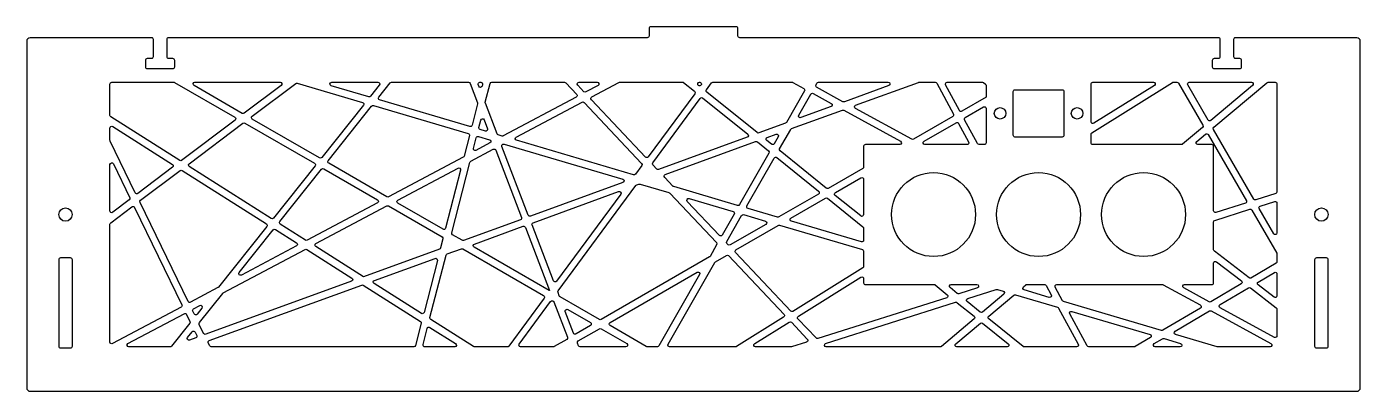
# Model space of a CAD drawing. Extents: x 0 to 15, y -4 to 0.1.
import ezdxf

# ---------------------------------------------------------------- set-up
doc = ezdxf.new("R2010")
doc.units = 0
doc.layers.get('0').update_dxf_attribs({"linetype": 'CONTINUOUS'})

msp = doc.modelspace()

# ---------------------------------------------------------------- linework, layer by layer
for points in [[(8, 0.105, 0.414214), (7.98, 0.125), (7.02, 0.125, 0.414214), (7, 0.105), (7, 0.02, -0.414214), (6.98, 0), (1.594, 0, 0.414214), (1.575, -0.02), (1.575, -0.211, 0.414214), (1.594, -0.231), (1.642, -0.231, -0.414214), (1.661, -0.25), (1.661, -0.33, -0.414214), (1.642, -0.35), (1.358, -0.35, -0.414214), (1.339, -0.33), (1.339, -0.25, -0.414214), (1.358, -0.231), (1.406, -0.231, 0.414214), (1.425, -0.211), (1.425, -0.02, 0.414214), (1.406, 0), (0.039, 0, 0.414214), (0, -0.039), (0, -3.937, 0.414214), (0.039, -3.976), (14.961, -3.976, 0.414214), (15, -3.937), (15, -0.039, 0.414214), (14.961, 0), (13.594, 0, 0.414214), (13.575, -0.02), (13.575, -0.211, 0.414214), (13.594, -0.231), (13.642, -0.231, -0.414214), (13.661, -0.25), (13.661, -0.33, -0.414214), (13.642, -0.35), (13.358, -0.35, -0.414214), (13.339, -0.33), (13.339, -0.25, -0.414214), (13.358, -0.231), (13.406, -0.231, 0.414214), (13.425, -0.211), (13.425, -0.02, 0.414214), (13.406, 0), (8.02, 0, -0.414214), (8, 0.02)], [(2.344, -0.927), (1.743, -1.379, -0.312136), (1.721, -1.38), (0.947, -0.89, -0.257035), (0.937, -0.873), (0.937, -0.52, -0.414214), (0.957, -0.5), (1.654, -0.5, -0.131652), (1.664, -0.503), (2.342, -0.894, -0.537319)], [(2.425, -0.85), (1.883, -0.537, -0.767327), (1.893, -0.5), (2.851, -0.5, -0.719897), (2.863, -0.535), (2.447, -0.849, -0.300966)], [(3.293, -1.351), (2.538, -0.915, -0.537319), (2.536, -0.882), (3.026, -0.513, -0.237404), (3.043, -0.51), (3.778, -0.726, -0.532236), (3.787, -0.757), (3.318, -1.346, -0.37133)], [(3.847, -0.663), (3.425, -0.539, -0.866074), (3.431, -0.5), (3.951, -0.5, -0.627993), (3.966, -0.532), (3.868, -0.656, -0.305282)], [(4.985, -0.998), (3.97, -0.699, -0.532236), (3.96, -0.668), (4.088, -0.507, -0.228506), (4.104, -0.5), (4.969, -0.5, -0.310508), (4.987, -0.513), (5.071, -0.731, -0.155727), (5.071, -0.742), (5.009, -0.984, -0.424549)], [(5.097, -0.5), (5.108, -0.5, -0.489925), (5.127, -0.525), (5.123, -0.543, -0.730513), (5.085, -0.545), (5.078, -0.527, -0.526125)], [(5.347, -1.105), (5.303, -1.092, -0.233535), (5.291, -1.08), (5.159, -0.737, -0.155727), (5.158, -0.725), (5.212, -0.515, -0.342349), (5.232, -0.5), (6.049, -0.5, -0.206635), (6.063, -0.506), (6.186, -0.637, -0.494774), (6.181, -0.668), (5.361, -1.103, -0.196283)], [(6.267, -0.606), (6.198, -0.533, -0.657502), (6.213, -0.5), (6.417, -0.5, -0.781286), (6.426, -0.537), (6.29, -0.609, -0.337995)], [(7.514, -0.629), (6.99, -1.34, -0.468015), (6.96, -1.341), (6.351, -0.696, -0.494774), (6.357, -0.665), (6.662, -0.502, -0.122785), (6.671, -0.5), (7.376, -0.5, -0.170933), (7.389, -0.504), (7.51, -0.602, -0.40189)], [(7.556, -0.537), (7.554, -0.535, -0.708039), (7.567, -0.5), (7.57, -0.5, -0.615077), (7.586, -0.531), (7.584, -0.533, -0.426645)], [(8.216, -1.067), (7.649, -0.611, -0.40189), (7.646, -0.584), (7.702, -0.508, -0.238331), (7.718, -0.5), (8.608, -0.5, -0.125626), (8.618, -0.502), (8.74, -0.569, -0.419642), (8.748, -0.596), (8.545, -0.952, -0.177672), (8.534, -0.961), (8.235, -1.07, -0.262345)], [(9.181, -0.719), (8.885, -0.557, -0.419642), (8.878, -0.53), (8.889, -0.51, -0.269347), (8.906, -0.5), (9.69, -0.5, -0.8391), (9.697, -0.538), (9.197, -0.72, -0.215483)], [(10.416, -0.885), (9.973, -1.141, -0.261605), (9.954, -1.141), (9.321, -0.795, -0.645437), (9.323, -0.759), (10.032, -0.501, -0.087489), (10.039, -0.5), (10.218, -0.5, -0.275211), (10.235, -0.51), (10.424, -0.859, -0.406312)], [(10.791, -0.669), (10.519, -0.825, -0.422159), (10.492, -0.818), (10.336, -0.529, -0.568368), (10.353, -0.5), (10.75, -0.5, -0.165459), (10.762, -0.504), (10.783, -0.52, -0.232799), (10.791, -0.536)], [(11.667, -0.604), (11.667, -1.097, -0.414214), (11.647, -1.116), (11.115, -1.116, -0.414214), (11.096, -1.097), (11.096, -0.604, -0.414214), (11.115, -0.584), (11.647, -0.584, -0.414214)], [(11.972, -1.086, -0.258618), (11.981, -1.07), (12.888, -0.503, -0.140541), (12.898, -0.5), (12.938, -0.5, -0.267949), (12.955, -0.51), (13.228, -0.984, -0.36397), (13.224, -1.009), (13.001, -1.196, -0.176327), (12.988, -1.201), (11.992, -1.201, -0.414214), (11.972, -1.181)], [(11.992, -0.5), (12.673, -0.5, -0.753554), (12.684, -0.536), (12.002, -0.962, -0.589045), (11.972, -0.946), (11.972, -0.52, -0.414214)], [(13.076, -0.5), (13.776, -0.5, -0.700208), (13.789, -0.535), (13.317, -0.931, -0.466308), (13.287, -0.925), (13.059, -0.53, -0.57735)], [(13.352, -1.005), (13.949, -0.505, -0.176327), (13.962, -0.5), (14.043, -0.5, -0.414214), (14.062, -0.52), (14.062, -1.733, -0.327064), (14.049, -1.752), (13.824, -1.823, -0.351939), (13.801, -1.814), (13.348, -1.03, -0.36397)], [(6.826, -1.541), (5.51, -1.153, -0.671845), (5.506, -1.117), (6.247, -0.723, -0.337995), (6.271, -0.727), (6.917, -1.412, -0.362384), (6.918, -1.437), (6.847, -1.534, -0.315496)], [(8.104, -1.118), (7.108, -1.481, -0.299539), (7.086, -1.476), (7.043, -1.43, -0.362384), (7.042, -1.405), (7.575, -0.681, -0.426645), (7.603, -0.677), (8.11, -1.084, -0.584353)], [(9.048, -0.774), (8.708, -0.898, -0.698266), (8.684, -0.87), (8.819, -0.634, -0.408806), (8.845, -0.627), (9.05, -0.739, -0.645437)], [(4.052, -1.789), (3.398, -1.411, -0.458438), (3.392, -1.382), (3.88, -0.769, -0.305282), (3.901, -0.762), (4.966, -1.076, -0.403953), (4.98, -1.1), (4.92, -1.331, -0.210707), (4.91, -1.343), (4.071, -1.789, -0.258618)], [(9.433, -1.201, 0.414214), (9.413, -1.22), (9.413, -1.453, -0.267949), (9.403, -1.47), (9.015, -1.694, -0.309552), (8.993, -1.692), (8.473, -1.273, -0.368429), (8.468, -1.248), (8.593, -1.03, -0.177672), (8.603, -1.021), (9.174, -0.814, -0.215483), (9.19, -0.815), (9.829, -1.164, -0.77679), (9.819, -1.201)], [(10.712, -1.201, -0.275211), (10.694, -1.19), (10.549, -0.923, -0.406312), (10.557, -0.896), (10.761, -0.778, -0.57735), (10.791, -0.795), (10.791, -1.181, -0.414214), (10.771, -1.201)], [(0.937, -1.153), (0.937, -1.015, -0.591046), (0.968, -0.998), (1.64, -1.424, -0.524232), (1.641, -1.456), (1.251, -1.75, -0.472089), (1.222, -1.743), (0.939, -1.161, -0.113556)], [(3.243, -1.441), (2.776, -2.028, -0.382993), (2.75, -2.032), (1.829, -1.448, -0.524232), (1.827, -1.416), (2.432, -0.96, -0.300966), (2.454, -0.959), (3.238, -1.411, -0.458438)], [(5.086, -1.008), (5.107, -0.925, -0.730513), (5.145, -0.923), (5.183, -1.024, -0.621356), (5.159, -1.05), (5.099, -1.032, -0.403953)], [(10.093, -1.164), (10.453, -0.956, -0.422159), (10.48, -0.964), (10.593, -1.172, -0.568368), (10.576, -1.201), (10.103, -1.201, -0.767327)], [(5.211, -1.183), (5.053, -1.267, -0.651927), (5.025, -1.245), (5.056, -1.124, -0.424549), (5.081, -1.11), (5.207, -1.147, -0.671845)], [(6.707, -1.626), (5.666, -2.005, -0.409111), (5.641, -1.994), (5.345, -1.222, -0.378866), (5.354, -1.198), (5.356, -1.197, -0.196283), (5.371, -1.195), (6.706, -1.589, -0.723746)], [(8.218, -1.172), (8.343, -1.272, -0.368429), (8.348, -1.297), (8.018, -1.876, -0.34784), (7.995, -1.885), (7.277, -1.674, -0.132896), (7.268, -1.668), (7.176, -1.57, -0.539007), (7.183, -1.538), (8.199, -1.168, -0.262345)], [(8.33, -1.121), (8.43, -1.085, -0.698266), (8.453, -1.113), (8.408, -1.192, -0.46153), (8.379, -1.198), (8.325, -1.154, -0.584353)], [(13.35, -1.22, 0.414214), (13.33, -1.201), (13.174, -1.201, -0.700208), (13.161, -1.166), (13.259, -1.083, -0.466308), (13.289, -1.089), (13.718, -1.832, -0.479357), (13.707, -1.86), (13.376, -1.965, -0.507087), (13.35, -1.946)], [(4.898, -2.277), (4.79, -2.215, -0.336564), (4.781, -2.194), (4.985, -1.401, -0.210707), (4.995, -1.389), (5.248, -1.254, -0.450467), (5.276, -1.264), (5.566, -2.02, -0.419335), (5.554, -2.046), (4.914, -2.279, -0.221695)], [(8.438, -1.348), (8.907, -1.725, -0.52724), (8.905, -1.758), (8.458, -2.015, -0.205361), (8.443, -2.017), (8.113, -1.92, -0.483856), (8.101, -1.891), (8.408, -1.353, -0.46153)], [(0.975, -1.417), (1.16, -1.799, -0.358613), (1.154, -1.823), (0.969, -1.963, -0.618819), (0.937, -1.947), (0.937, -1.426, -0.796049)], [(1.816, -2.965), (1.275, -1.852, -0.358613), (1.281, -1.828), (1.725, -1.493, -0.312136), (1.748, -1.492), (2.697, -2.093, -0.446139), (2.701, -2.122), (2.158, -2.805, -0.102837), (2.151, -2.81), (1.843, -2.974, -0.424918)], [(3.947, -1.855), (3.155, -2.276, -0.26954), (3.135, -2.276), (2.852, -2.096, -0.446139), (2.847, -2.067), (3.317, -1.477, -0.37133), (3.342, -1.472), (3.947, -1.821, -0.589045)], [(4.683, -2.154), (4.174, -1.859, -0.589045), (4.174, -1.825), (4.852, -1.465, -0.651927), (4.88, -1.487), (4.712, -2.141, -0.496374)], [(6.441, -3.168), (5.999, -2.913, -0.171831), (5.99, -2.903), (5.976, -2.866, -0.255728), (5.979, -2.847), (6.852, -1.662, -0.147761), (6.861, -1.655), (6.887, -1.646, -0.160264), (6.899, -1.646), (7.223, -1.741, -0.132896), (7.232, -1.747), (7.758, -2.304, -0.329756), (7.76, -2.328), (7.686, -2.458, -0.132979), (7.679, -2.465), (6.461, -3.168, -0.267949)], [(9.381, -2.004), (9.093, -1.772, -0.52724), (9.096, -1.74), (9.383, -1.574, -0.57735), (9.413, -1.591), (9.413, -1.988, -0.629734)], [(5.696, -2.08), (6.658, -1.729, -0.742523), (6.681, -1.759), (5.96, -2.738, -0.592701), (5.925, -2.734), (5.684, -2.105, -0.419335)], [(1.737, -3.03), (0.966, -3.44, -0.565773), (0.937, -3.423), (0.937, -2.096, -0.235469), (0.945, -2.081), (1.184, -1.901, -0.472089), (1.213, -1.908), (1.746, -3.004, -0.40359)], [(4.681, -2.261), (4.655, -2.364, -0.247449), (4.642, -2.378), (3.788, -2.689), (3.251, -2.349, -0.575373), (3.253, -2.315), (4.05, -1.891, -0.258618), (4.069, -1.891), (4.672, -2.239, -0.336564)], [(7.957, -1.983), (7.822, -2.219, -0.504035), (7.791, -2.223), (7.43, -1.841, -0.765388), (7.45, -1.808), (7.946, -1.954, -0.483856)], [(9.388, -2.296), (8.601, -2.064, -0.659253), (8.596, -2.028), (8.985, -1.804, -0.309552), (9.007, -1.805), (9.406, -2.126, -0.227194), (9.413, -2.141), (9.413, -2.277, -0.500872)], [(13.364, -2.053), (13.756, -1.929, -0.351939), (13.779, -1.937), (14.06, -2.424, -0.131652), (14.062, -2.433), (14.062, -2.517, -0.264852), (14.053, -2.534), (13.77, -2.702, -0.306889), (13.748, -2.701), (13.358, -2.4, -0.232799), (13.35, -2.385), (13.35, -2.072, -0.327064)], [(14.026, -2.205), (13.862, -1.92, -0.479357), (13.873, -1.892), (14.037, -1.84, -0.507087), (14.062, -1.859), (14.062, -2.195, -0.767327)], [(8.063, -1.989), (8.311, -2.062, -0.659253), (8.315, -2.098), (7.913, -2.33, -0.347748), (7.889, -2.327), (7.876, -2.314, -0.329756), (7.874, -2.291), (8.041, -1.998, -0.34784)], [(3.034, -2.341), (2.416, -2.669, -0.813505), (2.391, -2.64), (2.772, -2.161, -0.382993), (2.798, -2.157), (3.035, -2.307, -0.575373)], [(5.036, -2.32), (5.583, -2.12, -0.409111), (5.609, -2.132), (5.882, -2.844, -0.097719), (5.875, -2.841), (5.033, -2.355, -0.63707)], [(9.404, -2.586), (8.617, -3.077, -0.35756), (8.593, -3.074), (7.973, -2.416, -0.483957), (7.977, -2.385), (8.454, -2.11, -0.205361), (8.469, -2.108), (9.399, -2.382, -0.332559), (9.413, -2.401), (9.413, -2.569, -0.258618)], [(1.99, -3.324), (1.941, -3.223, -0.288768), (1.944, -3.202), (2.205, -2.874, -0.102837), (2.211, -2.869), (3.131, -2.38, -0.26954), (3.151, -2.38), (3.659, -2.702, -0.622808), (3.655, -2.737), (2.015, -3.334, -0.384295)], [(4.906, -2.375), (5.814, -2.899, -0.447211), (5.82, -2.928), (5.422, -3.468, -0.238331), (5.406, -3.476), (5.037, -3.476, -0.142054), (5.026, -3.473), (4.545, -3.168, -0.325236), (4.536, -3.147), (4.717, -2.445, -0.247449), (4.729, -2.431), (4.889, -2.373, -0.221695)], [(0.51, -2.492), (0.51, -3.472, -0.414214), (0.49, -3.492), (0.385, -3.492, -0.414214), (0.365, -3.472), (0.365, -2.492, -0.414214), (0.385, -2.472), (0.49, -2.472, -0.414214)], [(3.911, -2.729), (4.593, -2.481, -0.603272), (4.619, -2.504), (4.469, -3.089, -0.509166), (4.439, -3.101), (3.907, -2.764, -0.622808)], [(7.895, -2.45), (8.518, -3.112, -0.473232), (8.514, -3.142), (7.984, -3.473, -0.140541), (7.974, -3.476), (7.231, -3.476, -0.575613), (7.214, -3.447), (7.74, -2.526, -0.132979), (7.747, -2.518), (7.871, -2.447, -0.347748)], [(13.33, -2.775, 0.414214), (13.35, -2.756), (13.35, -2.535, -0.622324), (13.382, -2.52), (13.662, -2.735, -0.530352), (13.66, -2.768), (13.32, -2.969, -0.264697), (13.301, -2.969), (13.014, -2.812, -0.77679), (13.024, -2.775)], [(14.635, -2.492), (14.635, -3.472, -0.414214), (14.615, -3.492), (14.51, -3.492, -0.414214), (14.49, -3.472), (14.49, -2.492, -0.414214), (14.51, -2.472), (14.615, -2.472, -0.414214)], [(6.969, -3.473), (6.561, -3.237, -0.57735), (6.561, -3.203), (7.542, -2.637, -0.765257), (7.569, -2.664), (7.111, -3.466, -0.269347), (7.094, -3.476), (6.979, -3.476, -0.131652)], [(9.413, -2.756, 0.414214), (9.433, -2.775), (10.206, -2.775, -0.170933), (10.219, -2.78), (10.354, -2.889, -0.59875), (10.348, -2.923), (8.898, -3.382, -0.287954), (8.878, -3.376), (8.676, -3.163, -0.473232), (8.68, -3.132), (9.383, -2.693, -0.589045), (9.413, -2.71)], [(14.031, -2.918), (13.85, -2.779, -0.530352), (13.852, -2.747), (14.033, -2.639, -0.581212), (14.062, -2.656), (14.062, -2.903, -0.622324)], [(2.059, -3.465), (2.043, -3.432, -0.444779), (2.054, -3.405), (3.769, -2.781, -0.232432), (3.786, -2.783), (4.429, -3.189, -0.325236), (4.437, -3.211), (4.373, -3.461, -0.342349), (4.354, -3.476), (2.076, -3.476, -0.287151)], [(10.693, -2.814), (10.485, -2.88, -0.250978), (10.466, -2.876), (10.385, -2.81, -0.708039), (10.397, -2.775), (10.687, -2.775, -0.857438)], [(10.725, -3.085), (10.578, -2.966, -0.59875), (10.584, -2.932), (10.906, -2.83, -0.149343), (10.918, -2.83), (10.983, -2.849, -0.598369), (10.99, -2.883), (10.75, -3.084, -0.358052)], [(11.468, -2.786), (11.524, -2.89, -0.667358), (11.502, -2.919), (11.219, -2.835, -0.598369), (11.212, -2.801), (11.237, -2.78, -0.176327), (11.25, -2.775), (11.45, -2.775, -0.275211)], [(12.775, -2.775, -0.125626), (12.784, -2.778), (13.2, -3.005, -0.581407), (13.201, -3.039), (12.78, -3.289, -0.208377), (12.765, -3.291), (11.663, -2.966, -0.199502), (11.651, -2.957), (11.569, -2.804, -0.568368), (11.586, -2.775)], [(13.422, -3.001), (13.741, -2.812, -0.306889), (13.763, -2.813), (14.055, -3.038, -0.232799), (14.062, -3.053), (14.062, -3.352, -0.569472), (14.033, -3.369), (13.423, -3.036, -0.581407)], [(6.074, -3.392), (5.933, -3.473, -0.131652), (5.923, -3.476), (5.555, -3.476, -0.615077), (5.539, -3.445), (5.893, -2.964, -0.381968), (5.918, -2.959), (5.922, -2.961, -0.171831), (5.931, -2.971), (6.083, -3.368, -0.368919)], [(8.986, -3.438), (10.448, -2.975, -0.250978), (10.466, -2.979), (10.657, -3.132, -0.472698), (10.657, -3.162), (10.289, -3.471, -0.176327), (10.276, -3.476), (8.992, -3.476, -0.857438)], [(11.207, -3.472), (10.82, -3.161, -0.472698), (10.82, -3.13), (11.102, -2.894, -0.251275), (11.12, -2.89), (11.593, -3.029, -0.199502), (11.605, -3.039), (11.826, -3.447, -0.568368), (11.809, -3.476), (11.219, -3.476, -0.170933)], [(1.798, -3.112), (1.836, -3.191, -0.288768), (1.834, -3.211), (1.629, -3.469, -0.228506), (1.614, -3.476), (1.148, -3.476, -0.781286), (1.139, -3.439), (1.771, -3.103, -0.424918)], [(1.877, -3.047), (1.946, -3.01, -0.813505), (1.971, -3.039), (1.917, -3.108, -0.551869), (1.883, -3.104), (1.868, -3.073, -0.40359)], [(6.341, -3.237), (6.179, -3.331, -0.461006), (6.151, -3.321), (6.058, -3.08, -0.70673), (6.087, -3.056), (6.341, -3.203, -0.57735)], [(12.64, -3.372), (12.469, -3.473, -0.134595), (12.459, -3.476), (11.945, -3.476, -0.275211), (11.927, -3.466), (11.732, -3.105, -0.667358), (11.755, -3.077), (12.635, -3.336, -0.655113)], [(12.916, -3.301), (13.303, -3.072, -0.264697), (13.322, -3.072), (13.995, -3.439, -0.77679), (13.985, -3.476), (13.396, -3.476, -0.071769), (13.39, -3.475), (12.921, -3.337, -0.655113)], [(1.902, -3.375), (1.832, -3.401, -0.757077), (1.81, -3.37), (1.861, -3.306, -0.551869), (1.894, -3.31), (1.913, -3.348, -0.444779)], [(4.814, -3.476), (4.477, -3.476, -0.489925), (4.458, -3.451), (4.505, -3.268, -0.509166), (4.535, -3.257), (4.824, -3.44, -0.75123)], [(6.74, -3.476), (6.224, -3.476, -0.310508), (6.205, -3.463), (6.194, -3.434, -0.368919), (6.203, -3.41), (6.441, -3.272, -0.267949), (6.461, -3.272), (6.75, -3.439, -0.767327)], [(8.772, -3.422), (8.602, -3.475, -0.076752), (8.596, -3.476), (8.199, -3.476, -0.753554), (8.188, -3.44), (8.577, -3.197, -0.35756), (8.602, -3.2), (8.78, -3.389, -0.552851)], [(11.029, -3.476), (10.462, -3.476, -0.700208), (10.449, -3.441), (10.727, -3.209, -0.358052), (10.752, -3.208), (11.041, -3.441, -0.708039)], [(12.792, -3.382), (12.979, -3.437, -0.866074), (12.974, -3.476), (12.693, -3.476, -0.762743), (12.683, -3.439), (12.776, -3.384, -0.208377)]]:
    msp.add_lwpolyline(points, format="xyb", close=True)
for centre, radius in [((10.948, -0.85), 0.0645), ((11.814, -0.85), 0.0645), ((10.2, -1.988), 0.472), ((11.381, -1.988), 0.472), ((12.562, -1.988), 0.472), ((0.437, -1.988), 0.0747), ((14.562, -1.988), 0.0747)]:
    msp.add_circle(centre, radius)

doc.saveas('drawing.dxf')
